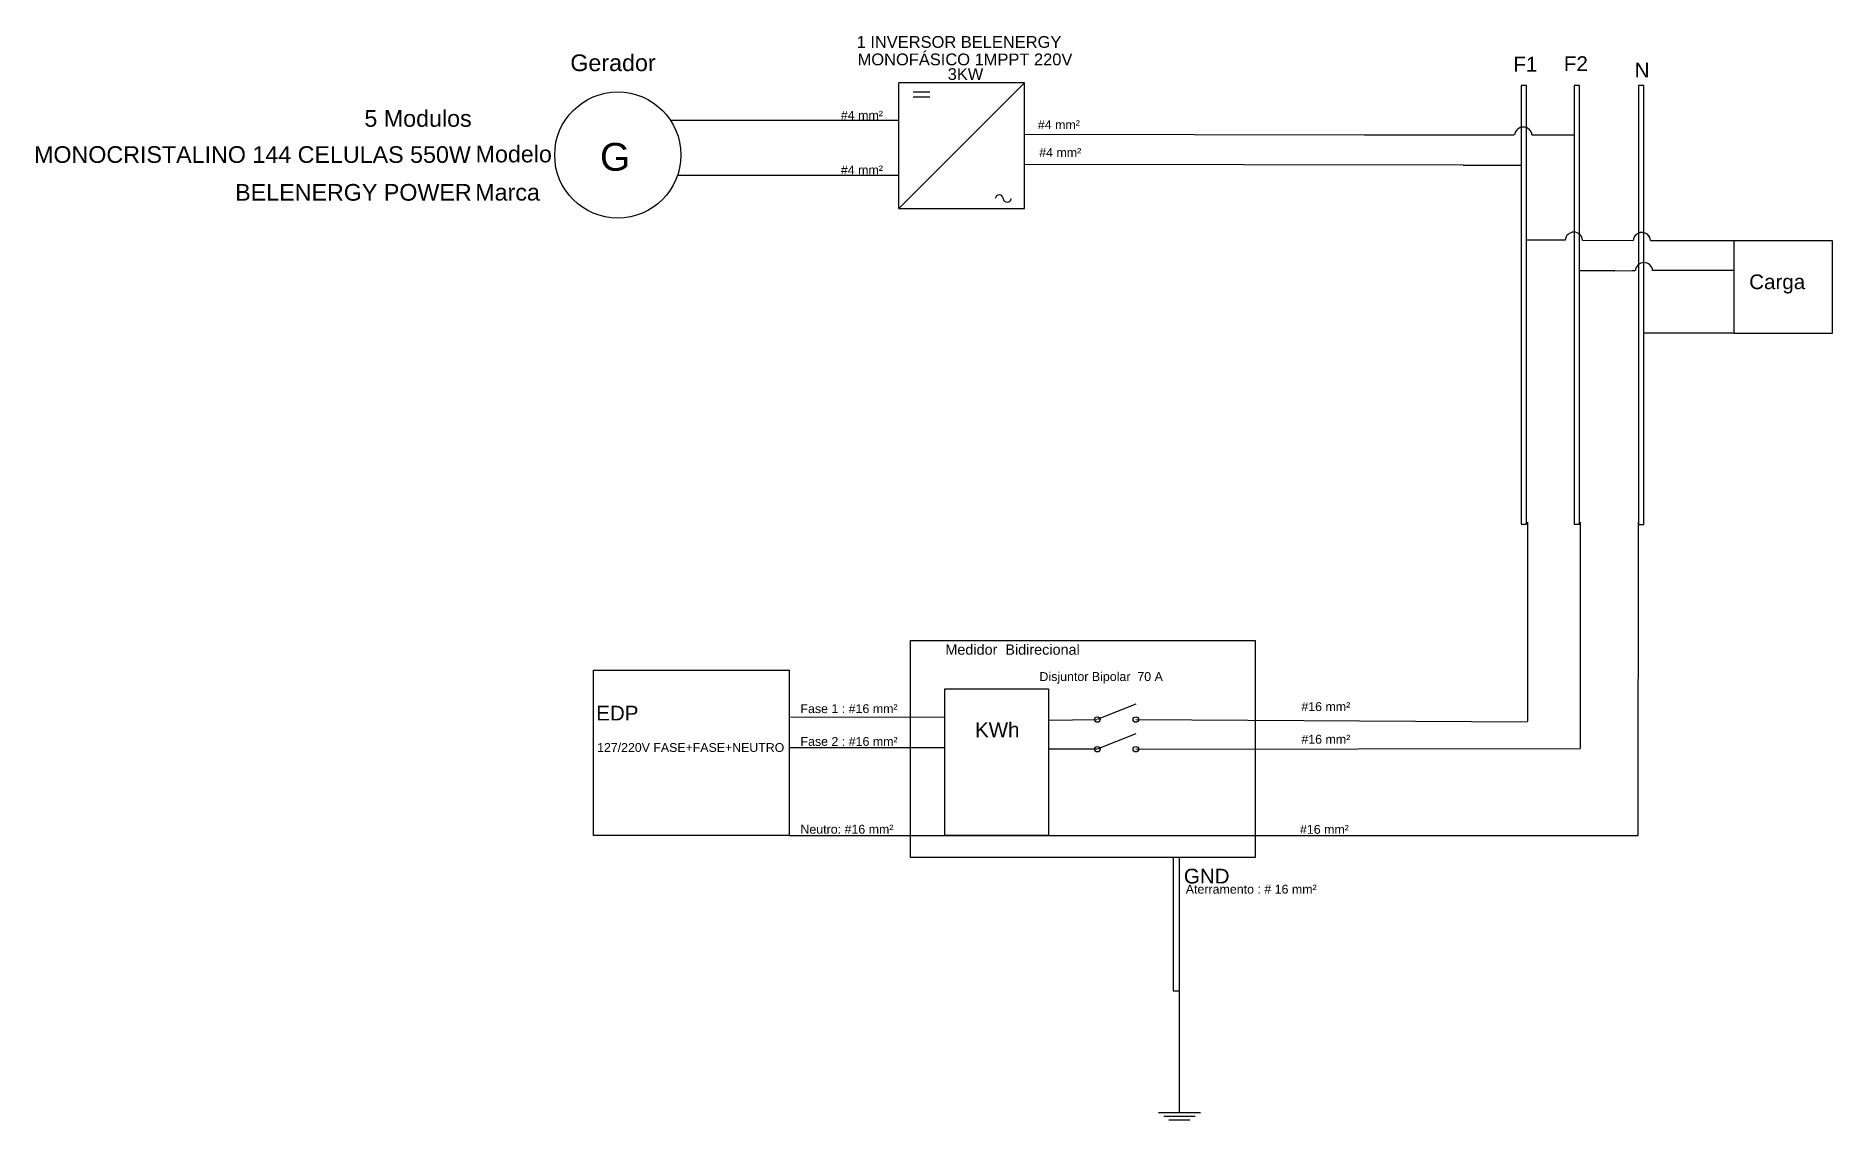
# Model space of a CAD drawing. Header units: millimetres. Extents: x 45240 to 73963, y 21782 to 39129.
import ezdxf

# ---------------------------------------------------------------- set-up
doc = ezdxf.new("R2010")
doc.units = ezdxf.units.MM
doc.styles.add('arial', font='arial.ttf')
doc.styles.get("Standard").update_dxf_attribs({"font": 'arial.ttf'})

msp = doc.modelspace()

# ---------------------------------------------------------------- linework, layer by layer
for p, q in [((61050, 38378), (59039, 38378)), ((61050, 38378), (59039, 36370)), ((59039, 36368), (59039, 38378)), ((59266, 38234), (59535, 38234)), ((61050, 36368), (61050, 38378)), ((68993, 38335), (68993, 31315)), ((69078, 38335), (68993, 38335)), ((69078, 31315), (69078, 38335)), ((69836, 38335), (69836, 32434)), ((69921, 38335), (69836, 38335)), ((69836, 38335), (69836, 31315)), ((69921, 38335), (69836, 38335)), ((69921, 32434), (69921, 38335)), ((69921, 31315), (69921, 38335)), ((70867, 38334), (70867, 32433)), ((70951, 38334), (70867, 38334)), ((70867, 38334), (70867, 31314)), ((70951, 38334), (70867, 38334)), ((70951, 32433), (70951, 38334)), ((70951, 31314), (70951, 38334)), ((59266, 38152), (59535, 38152)), ((59039, 37773), (55391, 37773)), ((66485, 37540), (61050, 37550)), ((68880, 37540), (66485, 37540)), ((69163, 37544), (69836, 37544)), ((68064, 37062), (61050, 37073)), ((68064, 37062), (68992, 37062)), ((59039, 36898), (55500, 36898)), ((59039, 36368), (61050, 36368)), ((69693, 35863), (69078, 35863)), ((69973, 35863), (70783, 35854)), ((71060, 35857), (72329, 35857)), ((72329, 35857), (72397, 35857)), ((70489, 35369), (69918, 35372)), ((70489, 35369), (70766, 35373)), ((70766, 35373), (70816, 35375)), ((71093, 35379), (72052, 35379)), ((72052, 35379), (72397, 35379)), ((70951, 34378), (72397, 34378)), ((68993, 31315), (69078, 31315)), ((69091, 31348), (69091, 28167)), ((69836, 31315), (69921, 31315)), ((69934, 31348), (69934, 27730)), ((70864, 26335), (70869, 31347)), ((70867, 31314), (70951, 31314)), ((62829, 28437), (62213, 28191)), ((57291, 28227), (57286, 28227)), ((59772, 28223), (57307, 28227)), ((62205, 28187), (61427, 28177)), ((62829, 28191), (69091, 28154)), ((62829, 27963), (62213, 27716)), ((57291, 27739), (57286, 27739)), ((59772, 27738), (57291, 27739)), ((62207, 27715), (61432, 27717)), ((62829, 27716), (69934, 27730)), ((57286, 26335), (70864, 26335))]:
    msp.add_line(p, q)
at = {"color": 3}
for p, q in [((63425, 25983), (63425, 23852)), ((63527, 23852), (63527, 25983)), ((63425, 23851), (63527, 23851)), ((63527, 21909), (63527, 23852)), ((63864, 21900), (63189, 21900)), ((63779, 21841), (63274, 21841)), ((63695, 21782), (63358, 21782))]:
    msp.add_line(p, q, dxfattribs=at)
for points in [[(72397, 35857), (73963, 35857), (73963, 34365), (72397, 34365)], [(59225, 29454), (64738, 29454), (64738, 25982), (59225, 25982)], [(54155, 28981), (57286, 28981), (57286, 26335), (54155, 26335)], [(59772, 28684), (61432, 28684), (61432, 26338), (59772, 26338)]]:
    msp.add_lwpolyline(points, close=True)
for centre, radius in [((54545, 37223), 1009), ((62213, 28191), 44), ((62829, 28191), 44), ((62213, 27716), 44), ((62829, 27716), 44)]:
    msp.add_circle(centre, radius)
for centre, radius, start, end in [((69025, 37532), 139, 4.8424, 175.1498), ((60645, 36522), 63.4, 3.9499, 176.0501), ((60772, 36531), 63.4, 183.9499, 356.0501), ((69834, 35851), 139, 4.8257, 175.1743), ((70922, 35845), 139, 4.8263, 175.1497), ((70922, 35842), 139, 4.8263, 175.1497), ((70955, 35363), 139, 4.8263, 175.1497)]:
    msp.add_arc(centre, radius, start, end)

# ---------------------------------------------------------------- texts
for s, height, p in [('1 INVERSOR BELENERGY', 188.29, (58364, 38938)), (' MONOFÁSICO 1MPPT 220V', 188.29, (58307, 38659)), ('F1', 235.4, (68866, 38559)), ('F2', 235.4, (69674, 38568)), ('3KW', 188.3, (59820, 38424)), ('N', 235, (70806, 38464)), ('#4 mm²', 142, (58112, 37788)), ('#4 mm²', 142, (61262, 37637)), ('G', 444, (54260, 36972)), ('#4 mm²', 142, (58112, 36913)), ('#4 mm²', 142, (61284, 37192)), ('Carga', 235.4, (72637, 35077)), ('Medidor  Bidirecional', 164.76, (59783, 29228)), ('Disjuntor Bipolar  70 A', 141.98, (61288, 28808)), ('Fase 1 : #16 mm²', 141.98, (57465, 28294)), ('#16 mm²', 142, (65476, 28327)), ('EDP', 235.4, (54200, 28176)), ('KWh', 235.4, (60256, 27909)), ('Fase 2 : #16 mm²', 141.98, (57466, 27770)), ('#16 mm²', 142, (65476, 27805)), ('127/220V FASE+FASE+NEUTRO', 141.22, (54214, 27673)), ('Neutro: #16 mm²', 141.98, (57465, 26365)), ('#16 mm²', 142, (65453, 26363)), ('GND', 235.4, (63597, 25568)), ('Aterramento : # 16 mm²', 141.98, (63627, 25406))]:
    msp.add_text(s, height=height).set_placement(p)
at = {"style": 'arial'}
for s, p in [('Gerador ', (53786, 38566)), ('Modelo', (52271, 37106)), ('Marca', (52266, 36494))]:
    msp.add_text(s, height=266.2, dxfattribs=at).set_placement(p)
at = {"color": 2, "style": 'arial'}
for s, height, p in [('5 Modulos', 266.2, (50493, 37675)), ('MONOCRISTALINO 144 CELULAS 550W', 266.22, (45210, 37098)), ('BELENERGY POWER', 266.22, (48427, 36493))]:
    msp.add_text(s, height=height, dxfattribs=at).set_placement(p)

doc.saveas('drawing.dxf')
